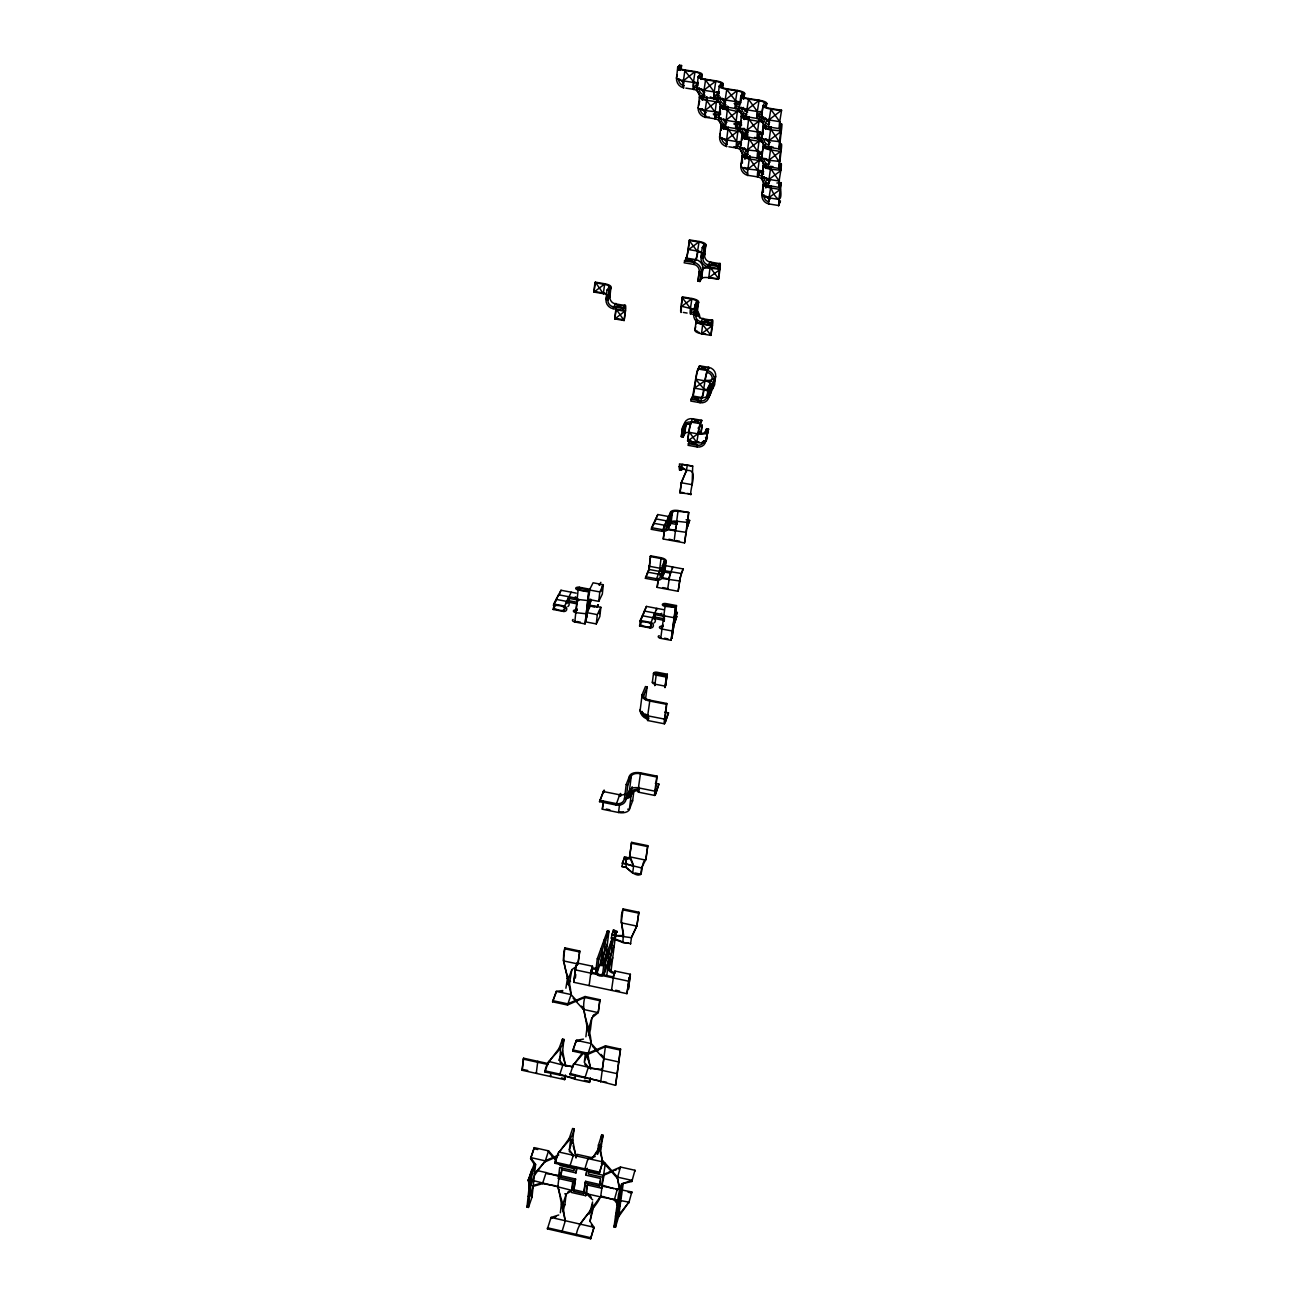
<?xml version="1.0" encoding="UTF-8"?>
<svg xmlns="http://www.w3.org/2000/svg" width="1304" height="1304" viewBox="0 0 1304 1304"><rect width="100%" height="100%" fill="white"/><g stroke="black" fill="none" stroke-linecap="round" stroke-linejoin="round"><path stroke-width="1.5" d="M665.317 685.822L666.556 676.254L655.26 673.483L667.029 675.032L667.355 674.217L657.134 672.245A3.064 1.5 7.3 0 0 653.565 673.092A3.064 1.5 7.3 0 0 655.977 675.081L666.23 677.069L666.556 676.254M655.097 683.85L654.086 682.628M768.985 144.01L769.083 140.522A9.291 0.913 -80.6 0 0 769.083 147.303L779.433 148.949L781.112 146.26L779.303 161.94A9.112 0.831 -80.4 0 0 779.221 168.477L769.05 166.847A8.835 8.639 74.1 0 1 761.732 156.79L763.182 146.39A6.764 6.585 74.6 0 0 757.559 138.664L754.674 137.295M768.969 163.668L769.344 159.789A6.634 1.744 7.4 0 1 768.789 159.691M759.466 137.751L757.673 151.623A8.998 0.913 -80.6 0 0 757.738 158.126A6.618 6.455 70 0 1 763.247 165.69A8.59 2.298 7.5 0 0 770.485 169.194L780.835 170.302A9.014 0.815 -80.4 0 0 780.917 163.831L779.319 166.602L781.08 150.987A9.193 0.848 -80.4 0 0 781.161 144.288L779.482 146.977L781.324 130.987A9.389 0.88 -80.5 0 0 781.422 124.043L779.759 126.7L779.727 121.663A9.487 0.896 -80.6 0 0 779.662 128.689L769.115 127.026A9.242 8.965 82.3 0 1 761.52 116.529L763.019 105.64L764.551 103.228L766.654 103.57L766.165 107.189M738.243 128.232L736.597 141.549A8.9 0.994 -80.8 0 0 736.776 148.037A6.569 6.357 69.7 0 1 742.237 155.535A8.476 2.233 7.3 0 0 749.295 158.941L759.254 160.539A6.504 1.728 7.4 0 1 763.476 161.729M746.85 112.617L747.176 109.373A6.797 1.646 7.2 0 1 744.959 108.917M748.969 116.529L747.225 130.286A9.177 0.994 -80.8 0 0 747.355 137.05L757.559 138.664L759.352 134.116A8.851 8.606 75.4 0 1 762.204 135.111M749.621 155.91L747.925 169.047A8.818 0.929 -80.6 0 0 748.04 175.355L757.901 176.936A6.487 6.341 64.5 0 1 763.313 184.353A8.443 2.315 7.5 0 0 770.419 187.857L780.346 189.455L781.063 182.56L779.058 185.494L779.368 180.49L778.7 187.58L780.591 184.5L780.737 185.412L778.879 199.447L769.001 197.833A8.411 2.347 7.5 0 1 761.911 194.296L763.313 184.353L765.285 184.663A6.438 1.777 7.5 0 0 770.713 187.336L769.001 197.833A8.737 0.815 -80.3 0 0 768.887 204.109M588.772 599.237L588.903 601.03M759.287 118.142L757.51 131.916A9.193 0.945 -80.7 0 0 757.559 138.664M728.219 127.091L726.638 139.968A8.9 1.043 -80.9 0 0 726.866 146.472A8.672 8.378 72 0 1 719.645 136.627L720.949 126.423A6.65 6.39 72.6 0 0 715.423 118.86A8.981 1.108 -81.1 0 1 715.114 112.16L716.418 101.793A6.911 0.864 -81.1 0 0 716.695 98.664M759.58 157.507L757.852 170.645A8.818 0.88 -80.5 0 0 757.901 176.936L759.629 172.405A8.476 8.297 65.5 0 1 763.606 174.182M737.705 108.737L736.043 121.908A9.079 1.027 -80.9 0 0 736.238 128.64A6.699 6.487 73.4 0 1 741.797 136.284A8.623 2.2 7.3 0 0 748.985 139.675L759.107 141.272A6.618 1.712 7.3 0 1 763.41 142.462M770.892 146.733L769.067 160.31A9.095 0.88 -80.5 0 0 769.05 166.847L772.913 166.521M770.827 166.146L769.034 179.398A8.916 0.848 -80.4 0 0 768.92 185.869M702.905 322.642L701.503 333.775L710.941 335.389L712.489 325.56A8.329 0.929 -80.2 0 0 712.18 320.328L702.66 318.714A6.243 5.966 37.2 0 1 697.347 311.721A8.166 2.722 7 0 0 696.972 310.27M577.183 964.341L577.036 962.955L592.505 966.231L592.097 971.513M614.966 972.197L614.966 971.072L630.402 974.284L628.381 989.377L630.109 975.962M770.908 127.091L769.083 140.522L779.792 141.663M664.355 614.82L664.388 617.134M553.303 607.925C567.615 615.325 569.669 604.111 553.532 605.578L553.678 604.013L564.176 606.001A3.113 2.706 28.1 0 1 566.751 609.359A3.113 2.706 28.1 0 1 563.475 611.446L553.157 609.49L554.95 604.828M749.229 137.507L747.583 150.009A8.998 0.962 -80.7 0 0 747.697 156.529L757.738 158.126L759.498 153.595A8.655 8.443 70.9 0 1 762.302 154.557M555.993 600.948L556.14 599.384L566.588 601.372A3.097 2.706 28.1 0 1 567.843 606.556M576.303 593.157L560.997 590.256L559.237 594.852M606.898 294.737A6.194 2.054 6.2 0 0 603.344 293.644L593.972 292.063L595.309 282.153L604.697 283.75A8.15 2.657 6.2 0 1 610.891 287.516L609.93 296.872L607.908 299.822L606.018 299.512L606.979 290.124L609.017 287.206L610.891 287.516L607.908 299.822A6.276 5.868 44.4 0 0 613.336 306.831L622.774 308.445L624.73 305.446L615.325 303.848A6.259 5.852 44.7 0 1 609.93 296.872L608.87 290.45L610.891 287.516M563.475 611.446L565.235 606.784M563.866 607.534L571.201 592.195M710.175 266.684L708.773 277.719A6.276 2.005 7.2 0 0 701.585 278.551L699.922 281.485L697.982 281.159L699.205 271.591A6.357 6.096 44.4 0 0 693.793 264.419L684.127 262.805L686.1 258.029A6.504 0.831 -80.7 0 0 687.958 250.075L689.49 239.887L699.123 241.484A8.313 2.526 7 0 1 705.839 245.168L704.616 254.834L702.954 257.67A6.39 6.145 45.4 0 0 708.365 264.891L718.064 266.505L719.661 263.62L710.012 262.006A6.357 6.129 45.8 0 1 704.616 254.834A8.297 2.559 7 0 0 704.437 253.693M566.278 602.904L568.837 596.743M565.398 1074.985L564.648 1079.63L522.105 1070.274L523.589 1058.196L548.462 1063.64M522.105 1070.274L523.589 1058.196M595.309 282.153L603.344 293.644L604.697 283.75M607.908 299.822L608.87 290.45L606.979 290.124M576.987 609.913A3.081 1.434 6 0 0 573.45 610.761A3.081 1.434 6 0 0 575.781 612.652L577.542 598.601M613.336 306.831L624.73 305.446L624.534 307.304L622.578 310.303L613.141 308.706L615.325 303.848A8.28 1.32 -80.8 0 1 616.27 304.37M659.857 567.876L659.857 569.913L681.275 573.467L683.182 568.935L663.981 565.349M615.895 308.249A6.308 1.011 -80.8 0 1 615.781 309.716L614.803 318.926L624.143 320.523L625.529 310.727A8.28 1.288 -80.7 0 0 624.73 305.446M625.529 310.727L614.803 318.926L616.173 309.13L624.143 320.523L625.138 311.314A6.308 0.978 -80.7 0 0 624.534 307.304M585.072 623.915L588.854 591.136L578.112 589.946L574.819 621.959L585.072 623.915L588.854 591.136M600.867 607.289L597.313 614.624L587.028 612.668L590.647 605.349L600.867 607.289L599.84 616.548L596.287 623.915L586.034 621.959L587.028 612.668A6.161 0.929 -79.3 0 1 588.952 604.518L591.234 599.938L587.419 611.886M588.43 599.4L589.441 589.978L593.076 582.79L603.344 584.73L602.318 594.102L598.764 601.356L588.43 599.4A6.194 0.929 -79.4 0 0 589.196 602.187L590.712 599.139M586.816 617.46L587.207 613.744M589.424 592.994L589.832 589.229L579.498 587.273A3.113 1.418 6 0 0 575.781 588.039A3.113 1.418 6 0 0 578.112 589.946L588.479 591.902M588.789 606.083L588.952 604.518M589.196 602.187L589.115 600.997M690.712 308.347L690.778 312.145L692.766 308.852A8.085 7.677 37.8 0 1 694.119 309.211M530.076 1188.514L528.25 1180.413L531.918 1169.362L531.804 1170.438M533.532 1169.623L534.135 1164.113L530.581 1158.653L534.265 1147.65L548.577 1150.861L554.803 1157.919M622.578 310.303L622.774 308.445L615.325 303.848M528.25 1180.413L534.135 1164.113L535.585 1164.439L532.016 1197.17L528.43 1207.439L526.979 1207.096L530.516 1174.285L531.967 1174.611L535.585 1164.439L530.695 1157.561L545.088 1160.804L558.797 1154.969M530.581 1158.653L534.265 1147.65M528.43 1207.439L531.967 1174.611M770.68 185.771C771.577 193.497 783.003 209.504 780.607 188.933M571.869 1077.593L544.942 1072.002C545.903 1058.049 562.073 1052.98 563.931 1039.418L562.497 1039.109L559.106 1048.334L549.799 1060.755M552.7 1000.624L567.631 1003.819L585.088 996.517L600.036 999.728L599.71 1000.657L584.746 997.446L567.501 1005.025L552.57 1001.814L556.254 991.382L562.741 990.567M599.106 584.991L599.954 585.154M599.384 584.811L600.867 582.317M598.047 604.974L596.939 607.256M596.287 623.915L597.313 614.624M598.764 601.356L599.791 591.934L603.344 584.73M599.286 613.679L599.71 609.832M601.763 591.201L602.415 585.349M550.842 1072.784L550.435 1076.517L550.777 1075.588M577.835 964.161L579.758 951.024L564.925 947.878C559.709 964.129 571.282 979.108 570.907 995.49M576.189 963.591L563.246 960.852L564.925 947.878M528.153 1196.257L529.603 1196.583L533.206 1186.347L542.529 1183.657L546.115 1172.573L558.862 1176.371M537.835 1169.737L544.974 1161.897L548.577 1150.861L548.642 1152.166M565.887 988.22L567.859 976.044M567.794 984.569L568.479 978.619L571.885 969.622L575.944 966.72M562.073 1042.874L562.497 1039.109M559.514 1075.197L563.067 1064.553L560.084 1060.983M567.501 1005.025L571.087 994.561L564.176 963.118M558.78 1060.331L562.643 1050.731L563.931 1039.418M569.163 985.107L571.885 969.622M566.784 1066.02L548.593 1061.391L544.942 1072.002M570.956 995.751L571.087 994.561L556.254 991.382M681.144 68.982L681.552 65.51L679.547 65.2L677.721 67.319L676.531 77.784A8.883 8.427 75.5 0 0 683.899 87.824A9.046 1.255 -81.5 0 1 683.394 80.913L684.975 69.976L695.032 71.541A8.672 2.005 6.8 0 1 702.025 74.67L701.601 78.175M629.196 978L626.963 993.664L573.76 982.303L575.814 966.411M575.716 967.861L573.76 982.303M575.357 978.065L575.765 974.512M547.436 1228.873L547.566 1227.797L590.826 1237.74L590.679 1238.8L547.436 1228.873L551.021 1217.463L558.731 1214.986M600.606 1149.72L603.133 1135.295L601.682 1134.969L598.487 1144.928L602.709 1161.88L599.335 1173.258L555.031 1163.282C555.748 1148.645 572.521 1143.086 574.07 1128.808L572.619 1128.482L569.261 1138.392L560.215 1150.796M564.648 1079.63L565.072 1075.914M578.031 963.998L579.758 951.024M555.031 1163.282L558.666 1151.986L602.709 1161.88L599.335 1173.258M599.677 800.265L616.205 803.59A7.661 6.373 21.6 0 0 624.437 798.733L626.213 784.486L629.636 775.766A9.356 5.004 7.3 0 1 640.557 772.848L657.086 776.141L656.76 777.005L640.231 773.712A7.645 4.091 7.3 0 0 631.283 776.108L629.506 790.289L626.099 799.059A9.372 7.775 21.6 0 1 616.026 805.008L599.514 801.683L603.263 791.512A9.258 1.157 -78.6 0 1 604.469 790.827M736.825 141.631L736.874 146.195A8.623 8.346 69.7 0 1 741.047 147.825M596.743 1080.25L570.011 1074.675L570.141 1073.502L615.569 1085.335L620.59 1049.101L605.512 1045.824L587.957 1053.224L572.912 1049.948L572.766 1051.138L587.811 1054.414L605.186 1046.802L620.28 1050.079L620.59 1049.101M586.865 1192.003L585.692 1195.703L571.396 1192.459L572.717 1181.685L558.373 1178.441L559.66 1167.569L574.053 1170.813L574.493 1167.161M565.121 1221.245L562.839 1204.228L557.786 1187.21L558.846 1178.229M633.891 790.99L632.636 800.852L629.343 809.507A9.144 5.02 7 0 1 618.552 812.506L602.318 809.213L603.247 801.275M603.133 804.372L602.318 809.213M572.766 1051.138L576.352 1040.331L583.491 1039.109M585.61 1181.294L585.121 1182.809L599.514 1186.069L599.987 1184.554L585.61 1181.294L583.752 1193.6L573.727 1191.334L575.064 1180.544L560.72 1177.3L561.616 1169.688L576.009 1172.932L576.955 1167.781M560.72 1177.3L562.122 1168.188M656.303 674.266L654.755 685.659L655.276 684.649M695.032 71.541L693.435 82.462A9.063 1.222 -81.4 0 0 693.858 89.373A6.732 6.406 74.4 0 1 699.449 97.018A8.557 2.07 7 0 0 706.393 100.229L716.418 101.793A6.569 1.597 7 0 1 720.297 102.771M575.439 1075.425L574.982 1079.223L589.538 1082.418L590.337 1077.658M591.038 1043.934C591.331 1027.633 579.742 1012.703 585.088 996.517M560.345 1212.769L561.405 1203.918L558.797 1189.802M747.811 150.074L747.828 154.671M589.147 985.596L591.119 970.372M591.543 974.218L592.228 967.91M562.66 1211.481L564.876 1204.749L566.164 1194.138L571.771 1190.617M574.07 1128.808L572.733 1139.908L569.261 1149.932M561.828 1232.166L565.333 1220.74L561.405 1203.918L562.839 1204.228L566.164 1194.138L564.746 1193.828M569.783 1166.591L573.32 1155.279L569.375 1149.851L570.712 1138.718L569.261 1138.392M709.36 117.05L705.497 117.295A8.786 8.395 74.1 0 1 698.194 107.352L699.449 97.018L701.438 97.327A6.52 1.581 7 0 0 706.735 99.772L705.122 110.579A8.965 1.141 -81.2 0 0 705.497 117.295L715.423 118.86L715.684 116.806A6.846 0.848 -81.1 0 1 715.456 111.704A8.606 2.135 7 0 1 718.863 112.437M585.887 1036.778L587.077 1026.949L583.915 1009.915M585.48 1052.703L584.29 1062.369L587.582 1052.866L590.533 1068.742M588.202 1030.225L591.869 1017.902L598.226 1012.621L600.036 999.728M573.173 1156.403L573.32 1155.279M614.298 945.253L604.339 973.338A4.434 3.472 20.2 0 1 599.596 975.897A4.434 3.472 20.2 0 1 595.732 971.496L597.281 958.782L607.419 930.893L608.952 931.219L605.398 959.809M616.026 805.008L619.677 794.804A7.612 6.341 21.6 0 0 625.349 793.875M650.566 555.797L648.903 569.408L645.398 578.324L655.977 580.296A6.341 5.64 24.4 0 0 662.888 575.814L664.893 571.233L666.132 561.535A6.341 2.804 7.1 0 0 661.128 557.753L650.566 555.797L649.343 567.957M757.559 111.606L757.461 116.512L759.205 113.937A9.046 8.769 79.1 0 1 762.106 114.948M702.53 100.245L703.166 95.094L702.041 99.805M722.579 87.596L723.035 84.059A8.786 2.054 7 0 0 715.863 80.848L705.66 79.267L704.013 90.318A9.161 1.19 -81.3 0 0 704.404 97.262L714.51 98.843A6.781 6.504 75.3 0 1 719.172 102.022M608.952 931.219L598.846 959.108L597.297 971.839A2.82 2.217 20.2 0 0 599.758 974.626A2.82 2.217 20.2 0 0 602.774 972.996L604.339 973.338L605.92 960.608L615.895 932.67L614.347 932.344M639.759 624.371C654.184 631.837 656.417 620.557 640.052 622.024L640.231 620.443L650.696 622.432A3.13 2.738 23.4 0 1 653.385 625.757A3.13 2.738 23.4 0 1 649.995 627.925L639.563 625.936L641.144 621.209M662.139 531.315L670.647 511.934A6.438 2.706 7.3 0 1 678.064 510.532L688.805 512.505L677.738 511.266A4.597 1.923 7.3 0 0 672.44 512.26L671.152 522.236L669.148 526.653A6.438 5.803 25.6 0 1 662.383 531.347L651.397 529.342L651.592 527.68L657.803 514.542L668.398 516.482M701.731 89.308A6.618 1.565 6.9 0 0 704.372 89.862A6.976 0.896 -81.3 0 0 704.649 95.159L704.404 97.262A8.981 8.557 76.6 0 1 696.972 87.107L698.243 76.528L700.003 74.361L702.025 74.67L700.9 79.446M591.869 1017.902L590.435 1029.655L588.446 1035.294M584.925 1077.952L588.414 1067.047L584.86 1063.021M587.811 1054.414L591.299 1043.575L587.077 1026.949L588.577 1027.275M619.498 796.222L619.677 794.804L603.263 791.512M647.485 573.727L647.68 572.13L658.227 574.102A4.499 4.01 24.4 0 0 661.747 573.32M653.483 524.909L653.679 523.263L664.551 525.251A4.58 4.14 25.6 0 0 668.333 524.061L667.355 526.327A4.597 4.156 25.6 0 1 662.53 529.685L651.592 527.68M686.1 258.029L694.038 262.495A8.346 7.987 44.4 0 1 701.128 271.917L701.585 278.551L702.807 269.031A8.313 7.971 44.7 0 0 695.733 259.626L686.1 258.029L685.855 259.936A8.541 1.092 -80.7 0 0 686.572 258.176M573.157 1181.457L572.048 1190.438L528.364 1179.338L529.864 1191.09M619.53 804.552L618.552 812.506L618.895 811.626M681.324 312.292A8.313 1.059 -80.4 0 1 680.965 306.815L682.465 296.888L691.951 298.502A8.183 2.689 7 0 1 698.536 302.349L697.347 311.721L695.684 314.753A6.276 5.982 37 0 0 701.014 321.778L710.566 323.408L712.18 320.328L701.014 321.778L700.786 323.653L710.321 325.283L712.294 321.925L710.941 335.389L702.693 324.549A8.085 2.722 7.2 0 1 696.157 320.637A6.178 5.868 37.6 0 0 696.189 320.116M681.536 304.354L682.465 296.888M688.104 250.955A8.541 1.092 -80.7 0 0 688.3 249.52L689.245 241.81M644.192 612.603L644.388 611.038L661.65 614.314M655.553 520.524L655.749 518.878L666.393 520.834L664.176 526.881L664.388 525.219M705.497 117.295L705.741 115.241M600.834 965.547A7.107 4.385 6.9 0 0 600.981 965.221L602.301 954.479M603.638 943.672L604.078 940.054L605.643 940.38L602.513 965.547L600.981 965.221M576.009 1172.932L576.694 1167.471M590.647 973.126L591.266 970.567M573.727 1191.334L575.569 1179.028L561.225 1175.784M663.622 609.653L646.425 606.409L642.807 615.732M657.803 514.542L651.397 529.342M606.751 936.288L607.419 930.893M602.774 972.996L604.355 960.266L605.92 960.608M589.538 1082.418L590.011 1078.62M599.71 1000.657L598.226 1012.621L583.312 1009.41L573.075 998.098M710.305 96.92L714.51 98.843A9.161 1.141 -81.2 0 1 714.184 91.899L715.863 80.848M628.968 781.096L629.636 775.766L631.283 776.108L627.876 784.812L626.099 799.059L624.437 798.733M606.833 958.081L607.729 950.844L609.294 951.17L607.697 963.852A4.401 3.472 20.2 0 1 605.773 966.199M693.793 264.419L696.711 256.546L699.123 241.484M714.51 98.843L714.771 96.74A6.976 0.864 -81.2 0 1 714.462 92.03M609.864 961.113L607.908 966.688A8.704 5.379 7.5 0 0 614.575 973.648L614.624 972.67M724.356 138.909A6.471 1.663 7.1 0 0 726.947 139.479L726.964 144.614M739.955 102.038A8.867 2.152 7.1 0 0 735.815 101.109L735.717 106.569L737.559 104.092A8.965 8.623 77.2 0 1 739.743 104.727M649.995 627.925L651.56 623.182M650.484 623.997L656.743 608.349L656.548 609.913M655.977 580.296L659.416 571.396L661.128 557.753M628.724 943.199L622.693 942.433L611.266 938.13L613.336 930.111L617.069 932.197L613.092 931.822L611.674 934.935L631.364 937.69L636.841 926.101L638.895 912.213L623.1 908.921C618.406 920.102 624.828 931.219 622.693 942.433L630.68 943.607M694.201 315.356A6.178 5.868 37.6 0 0 690.875 313.693A8.313 1.027 -80.4 0 1 690.435 308.429L691.951 298.502M606.784 975.555L609.033 957.739M610.386 946.948L610.842 943.33M647.958 715.228A7.726 0.848 -78.9 0 0 648.626 717.836L648.43 719.303A9.454 8.085 21.6 0 1 640.264 709.441L642.122 694.673L645.447 686.556L647.126 686.882L645.48 699.726M690.875 313.693L691.104 311.852A8.117 7.71 37.6 0 1 694.364 313.156M642.318 615.732L652.717 617.705L652.522 619.27L654.738 613.01M621.845 866.508L625.887 867.111L632.684 872.979L625.806 867.323L621.845 866.508L624.355 857.119L629.473 858.016L629.359 858.863L624.111 858.896L622.252 863.183L641.535 867.959L645.985 859.189L647.795 845.66L631.641 842.351L629.571 856.793L633.565 866.329L632.684 872.979C646.311 880.722 638.667 864.65 645.985 859.189M679.873 579.987L678.145 591.299L657.151 587.37L658.112 579.709M686.1 519.726L689.653 520.377L686.8 528.902L684.551 542.92L663.247 538.992L664.502 529.163M633.076 790.468L631.087 795.636L629.343 809.507L627.713 809.181M658.455 578.943L657.151 587.37M664.339 532.358L663.247 538.992M655.586 613.793L654.054 618.455L664.404 620.427L664.095 621.34M658.683 574.184L660.231 569.538M576.238 1235.491C578.161 1219.191 594.608 1210.976 600.671 1196.371M584.551 1169.932L587.99 1158.571L595.211 1156.566M613.141 931.708L615.081 932.132C615.195 940.966 617.134 928.953 613.336 930.111M702.09 252.666L701.014 257.361L702.954 257.67L705.839 245.168L703.915 244.859L702.237 247.662L701.014 257.361A8.378 8.069 45.4 0 0 708.121 266.815L717.819 268.428L719.873 265.788L718.357 279.333L708.773 277.719L718.683 278.746L719.938 269.243A8.509 0.962 -80.4 0 0 719.661 263.62L708.365 264.891L708.121 266.815M719.449 102.527A6.781 6.504 75.3 0 1 720.134 106.553L718.814 116.985A8.867 8.525 75.2 0 0 726.165 127.042L736.238 128.64L738.08 124.19A8.769 8.476 74.1 0 1 741.536 125.559M615.895 932.67L611.136 970.111L609.62 969.785M662.351 565.773L664.127 566.099L662.888 575.814L661.112 575.488L662.351 565.773L664.355 561.209L666.132 561.535L661.112 575.488A4.531 4.026 24.4 0 1 656.189 578.699L645.594 576.71M672.44 512.26L672.114 514.77L670.321 514.444L670.647 511.934L672.44 512.26L670.419 516.661L669.148 526.653L667.355 526.327L668.626 516.335L670.419 516.661L671.152 522.236A6.406 5.786 25.6 0 1 669.522 525.414M621.747 923.851L623.687 935.571L615.667 935.538L615.178 938.961L622.856 941.961M737.102 121.565A8.704 2.184 7.2 0 0 736.369 121.435L736.499 126.57A8.802 8.509 73.4 0 1 739.971 127.939M579.661 1224.016L579.53 1225.075L600.965 1195.915M587.99 1158.571L588.022 1159.647M624.143 858.782L626.132 859.189L626.23 863.998L626.344 857.527L624.323 857.217M583.752 1193.6L585.121 1182.809M599.514 1186.069L600.525 1178.474L586.099 1175.214L586.8 1169.737M663.866 565.088L664.355 561.209A4.515 1.989 7.1 0 0 660.786 558.503L650.223 556.547M700.786 323.653A8.231 7.84 37 0 1 693.777 314.427L696.629 302.039L694.967 305.038L693.777 314.427L695.684 314.753L696.874 305.364L698.536 302.349L696.629 302.039A6.243 2.054 7 0 0 691.609 299.089L682.122 297.491L690.435 308.429A6.227 2.07 7 0 1 694.413 309.716M702.807 269.031L701.128 271.917L699.922 281.485L702.807 269.031A6.292 1.989 7.2 0 1 710.012 268.216L719.938 269.243M702.954 257.67L704.176 247.988L705.839 245.168M587.273 1168.237L586.099 1175.214M622.252 863.183L626.311 863.786L625.887 867.111M712.489 325.56L701.503 333.775A8.069 2.755 7.2 0 1 694.983 329.83L696.157 320.637L696.385 323.718L697.086 320.67M723.361 108.036L723.801 104.581L722.155 106.879L720.134 106.553L720.476 114.654M763.345 122.527A6.748 1.679 7.3 0 0 758.961 121.337L748.659 119.707A8.786 2.168 7.2 0 1 741.34 116.349A6.846 6.601 76.6 0 0 735.684 108.542L725.431 106.928A9.258 1.108 -81.1 0 1 725.171 99.952L726.866 88.786L737.216 90.4A8.883 2.103 7.1 0 1 744.568 93.692L743.851 99.055M613.695 975.343L611.494 990.372L611.837 989.41M626.344 857.527L628.479 857.82L626.132 859.189M585.692 1195.703L587.077 1184.928L601.47 1188.188L604.388 1173.584M588.935 1170.421L588.463 1174.056L602.921 1177.316L601.47 1188.188M685.986 424.517A5.966 5.542 28.1 0 0 685.904 425.006L684.258 428.364L683.149 437.036L681.324 436.71L682.432 428.038A7.857 7.302 28 0 1 691.055 422.088L701.813 420.361L699.058 428.608L696.76 442.561L687.615 440.931L688.74 432.243A7.954 0.913 -79.9 0 1 691.055 422.088L692.685 418.747L701.813 420.361L700.232 423.702A7.954 0.88 -79.8 0 0 697.917 433.873L687.615 440.931L689.131 431.07M725.497 99.495A7.058 0.848 -81.1 0 0 725.692 104.809L725.431 106.928A9.063 8.688 77.9 0 1 717.95 96.659L719.286 85.982L720.982 83.733L723.035 84.059L722.269 87.286M591.331 1198.523L586.344 1193.682L587.485 1184.7M600.671 1082.059L605.512 1045.824M639.237 790.827A9.242 0.994 -78.7 0 1 638.422 787.861L640.557 772.848M648.43 719.303A9.454 1.043 -78.9 0 1 647.664 715.814L649.897 700.183A7.759 3.879 7.3 0 1 643.801 694.999L642.122 694.673A9.487 4.743 7.3 0 0 649.555 701.014L666.474 704.307L666.8 703.475L649.897 700.183M570.011 1074.675L573.581 1063.803L602.155 1070.405L603.996 1057.674L602.203 1055.686M623.1 908.921L621.095 922.808L636.841 926.101L638.895 912.213M647.795 845.66L645.659 860.102L629.571 856.793L631.641 842.351M686.605 470.239L681.275 482.741L692.114 484.697L692.701 466.098L679.466 463.898L679.694 468.674L683.198 469.261L679.531 469.945L679.139 466.441L686.605 470.239L681.275 482.741L679.954 492.863L691.087 494.102L687.485 493.45M652.359 682.367L653.532 673.239M685.904 425.006L684.796 433.645L683.149 437.036L685.904 425.006A5.966 2.282 7.3 0 1 686.377 424.485M769.246 179.447L768.936 183.261M679.139 466.441C683.964 465.43 679.286 469.261 682.514 469.13L680.884 470.19L682.171 464.387L692.701 466.098M669.457 577.33L667.632 589.327L667.958 588.56M679.954 492.863L681.601 482.024M707.518 395.65A6.096 5.721 29.4 0 1 701.976 397.606L692.668 395.976L691.022 399.285L690.794 401.078L700.118 402.708A8.036 7.547 29.3 0 0 708.985 396.563L714.429 385.153L715.635 376.253A7.954 7.498 30.2 0 0 708.854 367.386L699.58 365.788L697.966 368.967A8.101 0.945 -80.1 0 0 695.619 379.203L692.44 397.753A8.134 0.945 -80 0 0 694.364 390.222M669.767 575.781L672.701 566.979L672.489 568.577M676.711 524.778L677.069 522.79L671.739 521.812M694.478 389.537A8.134 0.945 -80 0 0 694.787 387.5L695.717 380.344M690.533 424.582L691.055 422.088L700.232 423.702L699.987 425.446M697.216 372.162L697.966 368.967L708.854 367.386L708.61 369.179M589.489 1213.959L592.587 1201.962M597.281 1154.203L598.487 1144.928L599.954 1145.254L602.562 1163.005M690.778 494.819C689.718 488.25 699.319 468.397 686.442 470.581L687.273 465.137M664.111 604.86L675.668 607.517L664.861 606.311A3.13 1.434 7.3 0 1 662.399 604.371A3.13 1.434 7.3 0 1 666.018 603.589L676.466 605.561L674.804 619.123L677.412 612.261L675.325 617.281M676.466 605.561L675.13 617.346M746.98 129.699A6.667 1.679 7.2 0 0 747.534 129.797L747.632 134.948A6.813 6.601 76.6 0 1 741.943 128.379M737.216 90.4L735.489 101.565A9.275 1.059 -81 0 0 735.684 108.542L735.961 106.423A8.998 8.655 76.6 0 1 740.101 108.281M592.961 1205.662L589.995 1221.359L593.842 1205.89M599.465 1148.971L603.133 1135.295M592.195 1207.325L592.652 1203.804M601.193 1138.669L601.682 1134.969M708.854 367.386L707.273 370.58A8.117 0.896 -80 0 0 704.926 380.833L703.019 393.938L700.118 402.708L697.558 401.045M717.819 268.428L718.064 266.505L710.012 262.006L708.365 264.891M781.324 130.987L770.599 129.829A8.9 2.233 7.4 0 1 763.101 126.374A6.911 6.699 78.4 0 0 757.379 118.485L746.98 116.855A9.144 8.818 79.7 0 1 739.449 106.472L740.868 95.681L742.481 93.366L744.568 93.692L743.427 98.599M711.935 322.202L712.18 320.328M719.417 265.543L719.661 263.62M657.086 776.141L655.097 793.794M666.8 703.475L664.714 722.106M779.075 199.463L778.863 203.766L780.46 200.914L778.569 205.836L779.156 198.909M613.092 977.902L613.548 976.191M672.652 630.223L672.326 631.022L661.927 629.033C660.443 626.588 662.856 627.957 663.068 625.007M675.179 531.119L676.108 526.93M668.87 579.758L669.343 578.014M630.517 944.08L631.527 937.217L637.167 925.172M666.23 677.069L664.975 687.648L666.002 684.29M659.205 635.667A3.097 1.467 7.3 0 0 658.357 637.069A3.097 1.467 7.3 0 0 660.721 638.357L671.104 640.329L675.342 608.3M675.668 607.517L671.104 640.329M640.655 874.625L641.698 867.519M665.806 684.323L667.029 675.032M673.777 625.301L671.902 638.341L673.63 627.11M678.145 591.299L680.02 579.123M684.551 542.92L688.496 513.238M690.321 440.018A7.905 0.896 -79.9 0 1 689.653 441.893L689.881 440.181L688.039 445.316L697.151 446.93L697.379 445.218A5.982 5.542 26.8 0 0 703.867 441.208M708.757 392.341A6.096 2.233 7.3 0 0 703.752 389.782L694.462 388.152L704.926 380.833L707.273 370.58L699.58 365.788L697.721 370.76M728.854 146.781L736.776 148.037L738.586 143.587A8.59 8.313 70.4 0 1 741.357 144.548M590.679 1238.8L594.021 1227.292L590.06 1221.457M665.447 685.822L667.355 674.217M688.805 512.505L686.719 528.316L689.653 520.377M747.632 134.948L747.355 137.05A8.949 8.655 76.6 0 1 739.955 126.879L741.34 116.349L742.921 113.97M599.987 1184.554L600.492 1180.756M674.771 622.383L676.89 616.14L674.021 625.072M675.293 618.487L675.488 616.939M680.232 578.079L681.275 573.467L680.085 578.78M687.518 526.392L687.746 524.746M701.014 433.45L702.155 424.827L700.704 434.118L698.716 431.575M683.182 568.935L681.063 575.064M626.963 993.664L629.147 978.228M762.579 153.138A6.601 1.728 7.3 0 0 757.673 151.623L749.295 139.186A6.569 1.679 7.3 0 1 743.818 136.594L741.797 136.284L740.427 146.586A8.753 8.509 72.8 0 0 747.697 156.529M744.274 119.544L744.731 116.04M622.725 1210.079L628.887 1202.125L600.655 1196.925L602.089 1186.151L631.837 1191.954L631.674 1193.03L628.088 1192.215M589.115 1172.051L603.54 1175.311L605.317 1163.364L601.812 1159.778M615.569 1085.335L620.28 1050.079M656.76 777.005L654.869 791.169A9.258 0.929 -78.7 0 0 655.586 794.103L658.911 784.095L655.309 783.378M666.474 704.307L664.502 719.107A9.454 0.962 -78.9 0 0 665.17 722.579L668.512 712.848L664.812 712.131M602.04 1187.846L602.399 1185.14L613.613 1188.629M760.688 132.014A8.818 2.233 7.3 0 0 757.803 131.411L757.852 136.561A8.883 8.639 74.6 0 1 761.976 138.42M759.433 151.378A8.672 2.266 7.3 0 0 757.983 151.117L758.015 156.089A8.688 8.476 70 0 1 762.074 157.914M695.945 378.551L697.004 372.977M765.904 106.879L766.654 103.57A9.014 2.168 7.3 0 0 759.107 100.196L748.626 98.55L746.866 109.846A9.372 1.027 -80.9 0 0 746.98 116.855M655.586 794.103L658.911 784.095M665.17 722.579L668.512 712.848M701.976 397.606L691.022 399.285L700.362 400.915A6.129 5.738 29.3 0 0 707.11 396.237L708.985 396.563L710.191 387.565L715.635 376.253L712.88 388.396L711.022 388.07M763.199 174.035A8.623 8.443 69.4 0 1 763.28 173.285A6.487 1.76 7.4 0 0 757.852 170.645L749.604 158.452A6.455 1.712 7.3 0 1 744.225 155.844L742.237 155.535L740.884 165.608A8.574 8.346 68.3 0 0 748.04 175.355M707.55 398.16A8.003 7.514 29.4 0 0 710.566 393.254L711.772 384.272L709.898 383.947A6.112 2.217 7.3 0 0 704.926 380.833L695.619 379.203L704.062 389.13A8.134 0.913 -80 0 1 702.122 398.405M744.665 139.316L745.138 135.893M705.986 433.873L706.67 428.674L708.496 429L705.774 441.045A7.84 7.27 26.8 0 1 697.151 446.93M703.948 440.736L705.774 441.045L708.496 429L705.774 441.045A7.84 3.032 7.4 0 1 696.76 442.561L689.066 431.575M712.88 388.396L714.087 379.464A7.987 7.514 30.1 0 0 707.273 370.58L697.966 368.967M744.926 159.398L745.464 155.388M762.139 171.085A8.525 2.298 7.4 0 0 758.146 170.139L758.178 174.932A8.525 8.329 64.6 0 1 762.172 176.725M768.268 119.3A6.879 1.695 7.4 0 0 769.425 119.512L769.034 124.532M762.465 118.762A9.079 8.802 78.4 0 0 757.673 116.349L757.379 118.485A9.372 0.978 -80.8 0 1 757.331 111.492L759.107 100.196M779.743 146.83L779.433 148.949A9.291 0.864 -80.5 0 1 779.515 142.169L770.892 129.34A6.781 1.695 7.4 0 1 765.171 126.7L763.101 126.374L761.617 137.018A9.03 8.802 78.7 0 0 769.083 147.303L773.011 146.993M617.444 1204.195L614.298 1199.924L617.477 1188.71L617.33 1189.786L616.173 1189.411M618.764 1184.032L617.314 1178.213L620.492 1167.031L634.966 1170.275L634.803 1171.367M620.345 1168.123L620.492 1167.031L610.875 1171.22M615.455 1227.325L620.052 1194.562L623.133 1184.211L618.52 1216.876L615.455 1227.325L614.005 1226.999L618.585 1194.219L621.666 1183.869L632.016 1180.397L631.853 1181.489L621.666 1183.869L620.883 1189.378M770.957 108.574A6.911 1.663 7.4 0 1 765.138 105.966L763.019 105.64L761.52 116.529A9.03 2.233 7.4 0 0 769.115 120.001L779.727 121.663L781.585 110.237L770.957 108.574L769.115 120.001A9.487 0.929 -80.6 0 0 769.115 127.026M779.319 185.315L779.026 187.336L769.018 185.722A8.655 8.476 68.3 0 1 761.829 175.861L763.247 165.69L765.252 166.015A6.536 1.744 7.5 0 0 770.762 168.689L779.091 181.011L780.835 170.302M779.515 142.169L781.422 124.043M765.986 168.542L766.459 165.168M765.872 188.037L766.426 184.076M779.971 126.537L779.662 128.689L781.112 126.195M780.868 146.407L781.161 144.288M779.515 166.407L779.221 168.477L780.868 165.722L780.558 170.808L769.034 179.398A8.557 2.331 7.5 0 1 761.829 175.861L763.264 169.504M780.623 165.885L780.917 163.831M780.395 184.712L780.688 182.69L776.907 183.033M779.107 203.571L778.814 205.543L768.985 203.946A8.476 8.313 61.4 0 1 761.911 194.296L763.329 188.02M669.115 578.145L669.588 576.629M679.645 580.117L680.052 577.933M673.418 627.208L674.983 620.834M689.376 429.538L690.435 424.908M613.565 976.06L613.679 974.707M669.278 577.183L670.745 571.511M613.728 975.196L613.776 974.251M708.985 396.563L711.772 384.272M705.66 433.189L706.67 428.674L705.122 432.064A5.982 2.298 7.3 0 1 698.243 433.189M765.627 168.249L766.344 165.07M763.117 130.465L761.617 137.018A8.867 2.266 7.4 0 0 769.083 140.522L781.047 131.476M765.562 129.161L766.296 125.885M591.348 970.143L592.456 966.231M630.011 975.881L629.343 978.081L630.354 974.284M741.161 143.391L740.427 146.586A8.606 2.233 7.3 0 0 747.583 150.009L757.983 151.117M742.628 137.034L741.894 140.213L741.797 136.284M744.258 138.941L745.366 134.182M742.335 159.332L740.884 165.608A8.46 2.266 7.3 0 0 747.925 169.047L758.146 170.139M744.665 158.077L745.383 154.948M683.394 427.679L684.078 424.68A7.824 7.27 28.1 0 1 692.685 418.747L700.232 423.702M703.182 247.972L703.915 244.859A6.324 1.923 7 0 0 698.781 242.039L689.131 240.441L697.575 251.672A6.308 1.94 7 0 1 702.171 253.286M697.982 281.159L699.205 271.591L701.128 271.917M740.965 99.903L742.481 93.366A6.781 1.614 7.1 0 0 736.89 90.856L726.54 89.242A8.818 2.086 7.1 0 1 719.286 85.982L721.356 86.308A6.732 1.581 7.1 0 0 726.866 88.786M695.684 314.753L698.536 302.349M762.726 133.595A6.716 1.712 7.3 0 0 757.51 131.916L747.225 130.286A8.753 2.2 7.2 0 1 739.955 126.879L741.438 120.424M694.983 329.83L695.684 326.782M743.851 119.137L744.6 115.909M613.825 974.773L614.51 972.588M722.693 109.34L723.801 104.581M720.378 133.481L719.645 136.627A8.492 2.184 7.1 0 0 726.638 139.968L736.597 141.549A6.52 1.695 7.2 0 1 741.389 143.049M721.846 127.205L721.112 130.335L720.949 126.423L722.938 126.732A6.487 1.646 7.1 0 0 728.284 129.259L736.597 141.549M723.459 129.08L724.193 125.95M719.091 91.818L717.95 96.659A8.802 2.119 7.1 0 0 725.171 99.952L735.489 101.565A6.748 1.63 7.1 0 1 740.183 102.902M720.216 86.96L720.982 83.733A6.683 1.565 7 0 0 715.521 81.288L705.317 79.707A8.72 2.021 6.9 0 1 698.243 76.528L700.281 76.854A6.634 1.548 6.9 0 0 705.66 79.267M720.297 110.628L718.814 116.985A8.655 2.152 7.1 0 0 725.92 120.31L736.043 121.908A6.634 1.663 7.2 0 1 741.357 123.717M591.38 969.997L592.097 967.829M698.569 105.771L699.694 101.06M613.858 974.642L614.869 970.991M698.113 82.315L696.972 87.107A8.688 2.07 6.9 0 0 704.013 90.318L714.184 91.899A6.667 1.597 7 0 1 719.074 93.35M677.281 74.621L676.531 77.784A8.59 2.005 6.8 0 0 683.394 80.913L693.435 82.462A6.585 1.548 6.8 0 1 698.211 83.896M678.422 69.911L679.547 65.2M680.411 70.22L681.552 65.51L679.726 67.629L679.938 70.4M607.142 294.883L606.018 299.512A8.248 7.71 44.4 0 0 613.141 308.706M575.977 966.574L577.004 962.988M576.009 966.443L576.678 964.552M663.85 621.307L664.372 619.498M676.401 524.778L677.069 522.79M628.724 1203.201L631.837 1191.954M631.853 1181.489L634.966 1170.275M614.005 1226.999L616.042 1220.039M616.971 1216.485L619.596 1205.499M617.558 1209.216L615.521 1216.159L618.52 1216.876L628.887 1202.125M618.585 1200.039L617.036 1205.238L618.52 1205.564L621.372 1194.382M590.826 1237.74L594.021 1227.292L551.021 1217.463L550.907 1218.523L552.244 1218.066M602.921 1177.316L604.062 1173.633M667.355 526.327L670.419 516.661M597.574 1154.399L599.155 1149.394M575.162 611.103L577.15 609.946M617.444 1072.687L617.118 1073.665L602.155 1070.405M619.009 1060.951L618.699 1061.929L603.67 1058.652L595.26 1049.312M575.064 1180.544L575.569 1179.028M576.009 1158.034L577.216 1154.366L591.641 1157.61M603.67 1058.652L603.996 1057.674M557.786 1187.21L558.128 1186.2L556.906 1186.004M628.936 980.249L628.626 981.195L575.194 969.834L575.553 968.888M630.044 976.94L630.37 975.995M558.373 1178.441L560.247 1172.932M614.575 973.648L614.901 972.702A7.123 4.401 7.5 0 1 609.441 967.014L607.908 966.688M526.979 1207.096L528.788 1201.978M612.717 957.739L609.441 967.014L612.619 941.863L611.071 941.537M617.069 932.197L615.081 932.132M617.183 931.382L615.243 930.632M611.266 938.13L615.26 938.733M602.513 965.547L612.375 937.853M572.912 1049.948L576.352 1040.331L591.299 1043.575L597.835 1050.845M583.312 1009.41L583.654 1008.481M607.387 943.803L597.297 971.839L595.732 971.496M611.674 934.935L615.667 935.538M664.127 604.73L676.14 606.344M633.565 866.329L626.311 863.786M655.195 790.289L654.869 791.169L638.422 787.861A7.612 4.124 7.3 0 0 629.506 790.289A9.291 7.742 21.6 0 1 627.876 793.843M655.782 792.702L655.227 793.794M536.612 1072.458L536.254 1073.388L537.786 1061.293M577.134 964.683L576.792 965.612L576.824 964.634M638.422 787.861L638.748 786.997A7.563 0.815 -78.7 0 0 638.536 789.588M664.828 718.276L664.502 719.107L647.664 715.814A9.454 4.776 7.3 0 1 640.264 709.441M552.57 1001.814L556.123 992.572M632.114 788.431L629.457 795.31A7.514 4.075 7 0 1 626.49 797.559M665.366 721.128L664.844 722.09M665.35 685.301L665.024 686.132L654.804 684.144A3.048 1.5 7.3 0 1 652.652 681.78M665.839 684.078L666.165 683.263M647.664 715.814L647.99 714.983M654.804 684.144L655.064 683.312M599.514 801.683L603.1 792.913M643.801 694.999L647.126 686.882M674.412 616.939L674.087 617.737L663.654 615.749A3.113 1.451 7.3 0 1 661.78 613.255M662.758 627.061L663.084 626.262A3.097 1.451 7.3 0 0 659.482 627.077A3.097 1.451 7.3 0 0 661.927 629.033M679.726 580.965L661.861 578.454M670.5 573.189L660.036 571.136M663.654 615.749L663.589 614.869M665.203 605.529L660.721 638.357L660.036 637.004M676.825 524.518L666.197 522.48M686.181 532.342L666.279 529.489M687.485 522.448L676.45 521.225A4.58 1.94 7.3 0 0 671.152 522.236M640.052 622.024L642.122 617.297M661.112 575.488L661.617 574.331L663.394 574.673M639.563 625.936L640.949 622.774M674.233 540.215L678.064 510.549M640.231 620.443L646.425 606.409M645.398 578.324L649.506 567.973M649.376 565.463L649.033 566.213L659.563 568.185A4.515 2.005 7.1 0 1 663.068 570.027M696.76 442.561L697.086 441.877A5.966 2.315 7.4 0 0 698.113 442.023M679.531 469.945L680.916 470.108M598.08 604.665L597.297 607.012M597.265 607.322L598.422 604.73M682.97 433.319L681.324 436.71L682.432 428.038L684.258 428.364A5.982 5.558 28 0 1 690.827 423.833M586.458 613.825L575.781 612.652M587.859 600.557L577.15 599.367A3.097 1.434 6 0 1 574.868 598.177A3.097 1.434 6 0 1 575.683 596.824M575.211 621.177L574.819 621.959A3.081 1.451 6 0 1 573.157 619.465M578.373 589.147L577.509 588.365L579.498 587.273M566.849 603.703L570.027 597.591M701.503 333.775L705.611 333.808M553.157 609.49L554.803 606.393M553.678 604.013L560.997 590.256M703.182 322.626A8.329 0.978 -80.2 0 1 703.019 323.946L712.163 326.163M553.532 605.578L558.585 594.803L577.379 598.357M701.014 321.778L702.66 318.714A8.329 0.978 -80.2 0 1 703.312 318.893M718.683 278.746L710.338 267.63A8.509 0.994 -80.4 0 0 710.419 266.945M779.303 161.94L770.827 149.357A6.667 1.728 7.4 0 1 765.22 146.716L763.182 146.39L761.732 156.79A8.72 2.298 7.4 0 0 769.067 160.31L779.58 161.419M769.344 159.789L781.08 150.987M761.829 175.861L763.28 173.285L763.247 165.69M690.435 308.429L681.307 306.228L681.34 310.548M759.727 158.583A8.916 0.896 -80.6 0 1 759.547 160.033L747.925 169.047M769.425 119.512L781.585 110.237M701.193 251.9A8.297 2.559 7 0 0 697.917 251.118L688.3 249.52M759.678 138.599A9.095 0.929 -80.6 0 1 759.401 140.783L747.893 149.504A6.553 1.712 7.3 0 1 746.784 149.308M757.803 131.411L748.969 119.234A9.275 1.011 -80.8 0 0 749.148 117.719M759.596 117.93A9.275 0.962 -80.7 0 1 759.254 120.848L747.534 129.797M765.138 105.966L766.654 103.57M592.945 1157.349L599.155 1147.716M738.504 128.672A8.981 1.011 -80.8 0 1 738.26 130.84L726.947 139.479M739.955 126.879L741.536 124.467M747.176 109.373L746.866 109.846A8.916 2.168 7.2 0 1 739.449 106.472M736.369 121.435L727.257 109.846A8.672 2.119 7.1 0 1 720.134 106.553M737.999 108.754A9.177 1.043 -80.9 0 1 737.738 110.97L725.92 120.31A9.079 1.076 -81 0 0 726.165 127.042M723.606 119.267A6.585 1.646 7.1 0 0 726.246 119.838L727.257 109.846A6.976 0.831 -81 0 0 727.567 106.26M744.568 93.692L742.954 96.007L743.019 98.827M603.344 293.644L603.736 293.058A8.117 2.689 6.2 0 1 605.724 293.498M735.815 101.109L726.54 89.242M727.893 106.488A9.161 1.092 -81 0 1 727.583 109.373L737.428 111.443A6.65 1.63 7.1 0 1 741.373 112.454M715.456 111.704L705.122 110.579A8.541 2.103 7 0 1 698.194 107.352M559.204 1152.182L560.035 1151.024M716.923 99.854A9.063 1.125 -81.1 0 1 716.76 101.337L705.464 110.123A6.83 0.88 -81.2 0 0 705.203 114.019M545.088 1160.804L534.395 1175.442L530.777 1185.646L529.326 1185.303M719.286 95.453A8.867 8.492 75.8 0 0 716.45 94.475L714.771 96.74A8.916 8.525 75.3 0 1 718.879 98.582M574.461 1063.608L573.434 1064.977L583.638 1052.996M574.624 1063.379L582.383 1052.931M721.356 86.308L723.035 84.059M548.805 1062.075L549.636 1060.967M704.372 89.862L715.521 81.288M593.043 1157.316L596.596 1152.817M597.102 1152.182L597.949 1151.106M598.275 1150.682L599.123 1149.606M600.492 1147.895L601.666 1146.379L600.215 1146.069M700.281 76.854L702.025 74.67M695.912 82.429A8.639 2.037 6.8 0 0 693.777 82.038L684.616 70.416A8.606 1.972 6.8 0 1 677.721 67.319L677.933 70.09M682.139 80.163A6.536 1.532 6.8 0 0 683.752 80.473L694.673 71.964A6.601 1.532 6.8 0 1 700.003 74.361M618.895 1214.464L620.9 1212.166M621.274 1211.742L622.187 1210.699M534.069 1173.861L536.14 1171.595M536.531 1171.171L537.281 1170.356M575.912 965.938L577.069 964.879M725.171 99.952L736.89 90.856M764.551 103.228A6.862 1.646 7.3 0 0 758.798 100.669L746.866 109.846L757.331 111.492A6.846 1.679 7.3 0 1 762.106 112.845M604.29 284.321L593.972 292.063L594.885 282.74L604.29 284.321A6.21 2.021 6.2 0 1 609.017 287.206M687.958 250.075L698.781 242.039M780.346 189.455L769.278 197.311L768.904 201.582M708.773 277.719L719.612 269.814M680.965 306.815L691.609 299.089M592.668 1015.93L593.695 1015.197M593.939 1015.017L595.472 1013.909M698.015 428.136L701.845 425.495M567.843 1192.052L569.261 1191.22M544.974 1161.897L557.46 1156.436M605.675 1173.502L606.979 1172.932M608.283 1172.361L609.832 1171.677M603.54 1175.311L613.532 1171.041M615.097 1170.356L616.156 1169.916M618.243 1169.02L620.085 1168.221M554.575 1217.251L556.074 1216.746M532.619 1185.744L542.643 1182.565M591.364 1158.604L592.701 1158.196M576.221 1041.505L577.069 1041.309M577.411 1041.244L579.644 1040.739M560.785 991.708L562.676 991.35M698.96 441.795L688.267 443.588L697.379 445.218L691.136 441.013M695.733 259.626L684.356 260.882L694.038 262.495M734.201 124.45L738.08 124.19A8.981 1.011 -80.8 0 1 738.634 124.614M713.484 114.752L717.33 114.491A8.688 8.346 73.1 0 1 719.449 115.127M596.743 606.67L591.413 606.295L594.82 606.931M567.647 1066.101L573.01 1066.558M588.707 1068.253L593.141 1068.628M593.793 1068.677L602.481 1069.427M547.044 1173.779L559.4 1175.426M578.96 588.006L599.791 591.934M677.721 67.319L679.726 67.629A6.553 1.5 6.8 0 0 684.975 69.976M684.616 70.416L694.673 71.964M741.031 102.706L740.868 95.681L742.954 96.007A6.813 1.63 7.2 0 0 748.626 98.55M685.888 88.134L693.858 89.373L694.119 87.303A6.895 0.929 -81.4 0 1 693.777 82.038M740.868 95.681A8.949 2.135 7.2 0 0 748.317 99.022L758.798 100.669M763.019 105.64A9.063 2.184 7.4 0 0 770.648 109.063L781.292 110.726M734.152 103.554L737.559 104.092A9.177 1.043 -80.9 0 1 738.145 104.907M761.52 116.529L763.622 116.871M741.34 116.349L743.394 116.659A6.699 1.663 7.2 0 0 748.969 119.234M713.369 113.872L717.33 114.491L715.684 116.806A8.72 8.378 72.6 0 1 719.107 118.175M734.071 123.554L738.08 124.19M780.803 151.492L770.534 149.862A8.737 2.266 7.4 0 1 763.182 146.39M769.034 179.398L779.091 181.011M542.529 1183.657L554.966 1185.678M702.237 247.662L704.176 247.988L704.616 254.834L702.677 254.508M594.379 291.477L603.736 293.058M683.329 312.422L687.094 313.058M615.781 309.716L625.138 311.314M615.195 318.323L622.66 319.61M705.252 380.181A6.08 2.2 7.3 0 0 712.212 379.138L714.087 379.464L714.429 385.153M705.122 432.064L706.947 432.39L707.338 437.639A7.808 7.253 26.8 0 1 704.926 441.974M688.74 432.243L697.917 433.873A7.857 3.015 7.3 0 0 706.947 432.39M705.513 437.329L707.338 437.639M680.28 492.146L683.883 492.798M667.86 525.219L669.653 525.545M668.381 529.082L675.505 530.386M668.903 539.237L672.457 539.889M675.994 540.541L679.547 541.193M648.903 569.441L659.416 571.38M662.628 572.048L664.388 572.374M662.188 577.688L669.197 579.009M662.725 587.582L666.214 588.234M568.674 598.308L578.927 600.247M654.543 614.559L664.91 616.531M576.971 602.252L568.446 600.639L568.283 602.187L576.824 603.817M654.249 616.906L664.6 618.862M576.922 621.503L580.329 622.155M664.518 638.21L667.958 638.878M597.232 1080.348L600.492 1080.983M572.619 1077.74L575.325 1078.261L574.982 1079.223L559.644 1074.056L545.072 1070.861M647.648 720.509L664.421 723.801M626.213 784.486L627.876 784.812M638.389 792.164L654.787 795.456M638.357 790.697A7.531 6.276 20.8 0 0 631.087 795.636L629.457 795.31A9.21 7.661 20.8 0 1 639.416 789.425M631.038 800.526L632.636 800.852M652.717 617.705L652.88 617.737A3.113 2.738 23.4 0 1 654.021 622.921M576.172 611.869L575.162 611.266M606.262 809.067L609.881 809.8M631.315 843.248L647.469 846.54M634.852 872.946L640.818 874.169M622.758 909.833L638.569 913.126M600.704 949.361L602.269 949.687L600.704 962.368A2.804 2.2 20.2 0 0 604.42 965.172M602.529 952.686L604.062 953.012M609.473 954.153L611.022 954.479M564.583 948.774L579.432 951.92M597.281 958.782L598.846 959.108M590.989 972.181L596.596 973.371M602.203 974.561L613.434 976.957M566.995 978.31L568.479 978.619M615.7 990.241L619.547 991.056M569.066 981.162L570.533 981.488M559.106 1048.334L560.557 1048.644L559.921 1060.771M523.23 1059.109L548.12 1064.569M602.856 1081.489L606.572 1082.304M584.404 1080.266L589.848 1081.456M522.464 1069.361L527.778 1070.519M561.421 1077.919L564.974 1078.701M571.282 1139.598L572.733 1139.908L575.961 1157.3M601.388 1163.543L605.007 1164.358L617.314 1178.213M534.151 1148.742L537.721 1149.541M555.162 1162.157L599.481 1172.149M605.317 1163.364L617.46 1177.121L632.016 1180.397M574.705 1168.808L560.345 1165.564L558.846 1163.853M537.248 1170.568L546.115 1172.573M618.585 1194.219L620.052 1194.562M574.233 1189.819L584.241 1192.084M586.344 1193.682L600.655 1196.925M618.585 1205.744L620.036 1206.07M563.475 1204.423L564.876 1204.749M589.946 1210.422L591.38 1210.731M563.067 1064.553L573.01 1066.998M602.627 1196.42L614.298 1199.924M733.989 146.7L736.776 148.037M702.66 318.714L710.566 323.408L710.321 325.283L707.681 323.702M692.668 395.976L700.362 400.915M681.764 467.109L686.442 470.581M591.853 1199.044L592.701 1199.859M587.778 1193.796L588.756 1194.79M589.131 1195.149L590.125 1196.143M590.37 1196.387L591.348 1197.382M601.78 1161L605.007 1164.358M571.087 994.561L576.971 1001.081M581.486 1006.085L582.285 1006.949M582.676 1007.389L583.458 1008.269M601.014 1054.365L601.812 1055.246M592.717 1046.493L595.064 1049.084M555.374 1158.571L556.14 1159.419M584.86 1064.341L586.295 1065.987M549.554 1153.225L551.967 1155.996M552.162 1156.208L556.237 1160.87M560.052 1062.304L561.013 1063.428M561.405 1063.901L562.138 1064.749M614.445 1198.849L617.574 1202.907M569.229 1151.236L569.881 1152.1M571.201 1153.812L572.847 1155.963M705.317 79.707L714.184 91.899M591.38 1224.912L592.456 1226.396M592.619 1226.64L593.874 1228.368M748.317 99.022L757.331 111.492M770.648 109.063L779.727 121.663M629.897 855.897L633.076 864.21M571.771 1141.212L572.244 1142.826M573.124 1145.792L576.384 1156.86M586.93 1055.295L588.137 1059.402M588.218 1059.663L590.875 1068.693M562.008 1053.094L562.317 1054.17M562.643 1055.246L563.507 1058.18M563.817 1059.255L565.789 1065.938M618.911 1184.554L620.036 1189.069M531.364 1194.285L532.016 1197.17M563.589 959.956L563.964 961.961M562.643 1050.731L565.463 1065.971M558.128 1186.2L558.748 1189.525M664.127 566.099L664.893 571.233A6.308 5.623 24.4 0 1 663.117 574.461M617.46 1177.121L619.954 1193.73M684.258 428.364L684.796 433.645A5.949 2.298 7.3 0 1 689.082 432.276M695.211 308.233L694.967 305.038L696.874 305.364L697.347 311.721M710.566 393.254L710.191 387.565L708.3 387.239L707.11 396.237L709.898 383.947L708.3 387.239L708.691 392.928A6.096 5.721 29.4 0 1 708.284 394.378M742.237 155.535L742.416 163.098M763.101 126.374L763.133 134.524M763.313 184.353L763.345 191.688A8.443 8.28 62.6 0 0 763.28 192.421M648.626 717.836A7.726 6.618 21.6 0 1 641.959 711.348A7.726 3.912 7.3 0 0 642.269 711.935M631.087 795.636A9.193 4.988 7 0 1 625.235 798.83M619.677 794.804A9.258 1.076 -78.6 0 1 620.769 796.059M668.61 526.115A6.406 5.786 25.6 0 1 668.202 526.343M667.094 526.767A6.406 5.786 25.6 0 1 665.643 526.979M576.759 610.712A6.161 0.962 -79.4 0 1 577.036 608.658M626.963 794.69A9.291 7.742 21.6 0 1 626.442 795.065M664.404 569.441A6.324 2.82 7.1 0 1 664.893 571.233M661.747 567.908A6.324 2.82 7.1 0 1 663.117 568.511M631.821 787.111A9.307 5.037 7.3 0 1 632.44 786.964M660.199 575.749A6.308 5.623 24.4 0 1 659.71 575.798M623.491 811.74A7.482 4.108 7 0 1 619.465 811.74M578.34 600.851A6.194 0.962 -79.4 0 1 578.014 599.188M603.442 792.18A7.563 0.945 -78.6 0 1 604.045 792.164M619.563 796.059A7.58 0.88 -78.6 0 1 620.443 796.027M646.262 714.527A7.726 3.912 7.3 0 1 644.714 713.891M643.442 713.125A7.726 3.912 7.3 0 1 642.921 712.685M700.851 89.014A6.618 1.565 6.9 0 1 699.009 87.971M744.291 154.345A8.623 8.346 69.7 0 1 744.225 155.844M765.366 183.179A8.525 8.329 64.6 0 1 765.285 184.663M706.67 97.083A6.911 0.896 -81.2 0 1 706.393 100.229L715.114 112.16A6.553 1.63 7 0 1 720.444 114.084M707.029 96.903A9.063 1.174 -81.2 0 1 706.735 99.772M716.45 94.475A9.063 1.125 -81.1 0 1 717.118 95.714M722.546 98.631A8.867 8.492 75.8 0 1 723.801 102.266M716.76 101.337A8.623 2.103 7 0 1 718.879 101.745M770.126 199.219A6.438 6.308 62.6 0 1 766.198 196.301M768.724 201.859A6.455 6.341 61.4 0 1 763.834 195.16M704.747 92.421A6.813 6.487 77 0 1 701.454 89.226M704.649 95.159A6.846 6.52 76.6 0 1 698.96 88.004M765.203 124.336A9.079 8.802 78.4 0 1 765.171 126.7M759.205 113.937A9.275 0.962 -80.7 0 1 759.743 115.6M766.133 119.593A9.046 8.769 79.1 0 1 766.703 121.891M707.175 389.358A6.064 2.217 7.3 0 1 705.122 389.277M707.029 372.373A6.08 5.738 30.1 0 1 712.212 379.138M725.692 104.809A6.911 6.618 77.9 0 1 720.004 96.985M697.982 85.738A8.786 8.362 74.8 0 0 695.863 85.102L694.119 87.303A8.835 8.395 74.4 0 1 696.923 88.281M702.253 89.878A8.786 8.362 74.8 0 1 703.019 92.046M701.503 95.795A8.835 8.395 74.4 0 1 701.438 97.327M687.876 252.405A8.541 1.092 -80.7 0 1 686.719 257.67M697.917 251.118A8.541 1.059 -80.6 0 1 696.026 260.246M710.012 262.006A8.509 0.994 -80.4 0 1 710.664 262.674M702.22 267.809A8.264 2.608 7.2 0 1 710.338 267.63M701.014 277.328A8.248 2.624 7.2 0 1 701.927 277.067M766.165 118.762A6.879 1.695 7.4 0 1 764.291 117.963M723.101 138.469A6.471 1.663 7.1 0 1 721.666 137.523A6.618 6.373 72 0 0 727.127 144.434M720.949 126.423A8.525 2.152 7.1 0 0 727.958 129.732L737.95 131.313A6.536 1.663 7.2 0 1 741.438 132.16M722.938 124.467A8.72 8.378 72.6 0 1 722.938 126.732M745.203 148.982A8.59 8.313 70.4 0 1 745.806 151.9M743.41 114.328A8.998 8.655 76.6 0 1 743.394 116.659M744.861 111.182A8.965 8.623 77.2 0 0 744.095 108.965A6.944 6.699 80.3 0 0 747.714 112.03M768.741 197.214A6.422 1.793 7.5 0 1 765.432 196.268M764.78 195.926A6.422 1.793 7.5 0 1 763.818 194.915M770.892 185.918A8.835 0.831 -80.4 0 1 770.713 187.336M749.914 155.665A8.9 0.945 -80.6 0 1 749.604 158.452M759.498 153.595A8.916 0.896 -80.6 0 1 760.02 154.622M759.547 160.033A8.541 2.266 7.4 0 1 762.318 160.62M727.127 141.549A6.585 6.357 72.6 0 1 724.193 138.941M724.372 99.283A6.699 1.614 7.1 0 1 721.519 98.485M720.574 98.012A6.699 1.614 7.1 0 1 719.922 97.115M716.695 91.85A8.753 2.086 7 0 1 719.172 92.551M725.692 101.989A6.879 6.585 78.4 0 1 722.123 98.224M766.198 177.735A8.476 8.297 65.5 0 1 766.785 180.62M697.2 82.755A8.639 2.037 6.8 0 1 698.357 83.114M763.215 171.492A8.525 2.298 7.4 0 1 763.671 171.704M747.697 170.09A6.504 6.341 69.2 0 1 745.301 167.76M747.762 173.236A6.536 6.357 68.3 0 1 742.856 167.613M722.22 105.331A8.916 8.525 75.3 0 1 722.155 106.879A6.601 1.614 7.1 0 0 727.583 109.373M609.718 295.454A8.117 2.689 6.2 0 1 609.93 296.872M683.948 85.885A6.895 0.962 -81.5 0 1 683.752 80.473M679.906 79.511A6.536 1.532 6.8 0 1 678.797 78.908M683.801 82.82A6.748 6.39 75.9 0 1 681.34 80.441M684.127 85.754A6.781 6.422 75.5 0 1 678.487 78.68M759.857 111.427A8.981 2.2 7.3 0 1 762.449 112.16M723.687 119.234A8.688 8.346 73.1 0 1 724.551 122.12M741.829 132.323A6.536 1.663 7.2 0 1 742.758 132.796M738.26 130.84A8.59 2.184 7.2 0 1 741.047 131.411M741.715 107.531A6.797 1.646 7.2 0 0 743.981 108.639A6.944 6.699 80.3 0 1 743.378 107.417M745.252 131.133A8.769 8.476 74.1 0 1 745.432 132.649M745.252 148.933A6.553 1.712 7.3 0 1 743.035 147.988M759.352 134.116A9.095 0.929 -80.6 0 1 759.873 134.85M759.401 140.783A8.688 2.233 7.3 0 1 762.237 141.37M761.438 151.883A8.672 2.266 7.3 0 1 762.058 152.079M740.591 128.395A8.802 8.509 73.4 0 1 741.161 128.9M743.704 133.546A8.802 8.509 73.4 0 1 743.818 136.594M765.285 163.75A8.688 8.476 70 0 1 765.252 166.015M747.974 154.491A6.667 6.471 72.8 0 1 742.383 148.053M747.877 151.508A6.65 6.455 73.6 0 1 744.405 147.841M739.026 141.468A8.557 2.217 7.2 0 1 741.471 142.185M703.345 109.699A6.504 1.597 7 0 1 700.965 108.835M747.681 168.444A6.438 1.728 7.3 0 1 744.372 167.515M745.35 129.34A6.667 1.679 7.2 0 1 742.872 128.444M759.254 120.848A8.851 2.2 7.3 0 1 763.427 121.81M765.236 144.402A8.883 8.639 74.6 0 1 765.22 146.716M748.056 132.226A6.797 6.569 77.3 0 1 743.997 128.265M737.738 110.97A8.737 2.152 7.1 0 1 741.226 111.72M738.52 121.842A8.704 2.184 7.2 0 1 741.536 122.772M769.751 122.103A7.009 6.797 82.9 0 1 765.578 118.028M768.822 124.744A7.042 6.83 82.3 0 1 763.557 118.093M706.344 112.666A6.667 6.373 74.6 0 1 702.351 108.802M704.649 114.964A6.699 6.406 74.1 0 1 700.15 108.819M746.703 114.589A6.976 6.716 79.7 0 1 741.487 107.401M771.186 146.488A9.193 0.896 -80.5 0 1 770.827 149.357M767.176 159.332A6.634 1.744 7.4 0 1 764.682 158.403M770.224 162.103A6.699 6.553 75 0 1 765.872 158.55M768.773 164.663A6.732 6.585 74.1 0 1 763.704 158.273M697.118 311.037A8.085 7.677 37.8 0 1 699.661 317.931M696.825 315.666A8.117 7.71 37.6 0 1 697.167 316.269M693.418 308.445A8.166 2.722 7 0 1 694.576 308.836M703.019 323.946A6.161 2.07 7.2 0 1 699.743 323.001M699.384 332.536A6.145 2.103 7.2 0 1 697.868 331.852M696.972 331.086A6.145 2.103 7.2 0 1 696.76 330.515M703.867 442.692A7.808 7.253 26.8 0 1 703.28 442.985M686.605 424.338A5.966 2.282 7.3 0 1 690.712 423.67M684.225 424.436A7.824 2.983 7.3 0 1 685.382 423.621M683.899 432.439A7.808 3.015 7.3 0 1 684.274 432.243M703.247 441.42A5.966 2.315 7.4 0 1 702.318 441.795M721.666 118.517A6.585 1.646 7.1 0 1 720.982 118.045M725.937 123.391A6.911 0.815 -81 0 1 726.246 119.838M726.947 122.331A6.732 6.471 75.7 0 1 723.443 119.463M725.872 124.858A6.748 6.504 75.2 0 1 720.786 117.898M771.039 166.537A9.014 0.864 -80.4 0 1 770.762 168.689M768.757 178.778A6.52 1.777 7.5 0 1 765.807 177.98M764.731 177.491A6.52 1.777 7.5 0 1 763.802 176.643M770.175 180.979A6.569 6.438 69.4 0 1 766.181 178.012M768.757 183.587A6.585 6.455 68.3 0 1 763.769 176.757M596.645 968.057A7.107 4.385 6.9 0 1 592.538 967.943L592.195 968.888A8.688 5.363 6.9 0 0 596.564 969.116M601.095 965.612A4.401 3.472 20.2 0 1 600.101 964.748M771.169 127.075A9.389 0.929 -80.6 0 1 770.892 129.34M767.159 139.544A6.764 1.728 7.4 0 1 765.334 138.957M770.273 142.543A6.862 6.667 79.5 0 1 765.839 138.925M768.806 145.07A6.879 6.699 78.7 0 1 763.671 139.137M711.365 380.898L710.403 381.942A8.02 2.918 7.3 0 0 708.985 381.224L708.985 381.224A7.971 2.885 7.3 0 0 710.859 380.996L711.365 380.898"/></g></svg>
